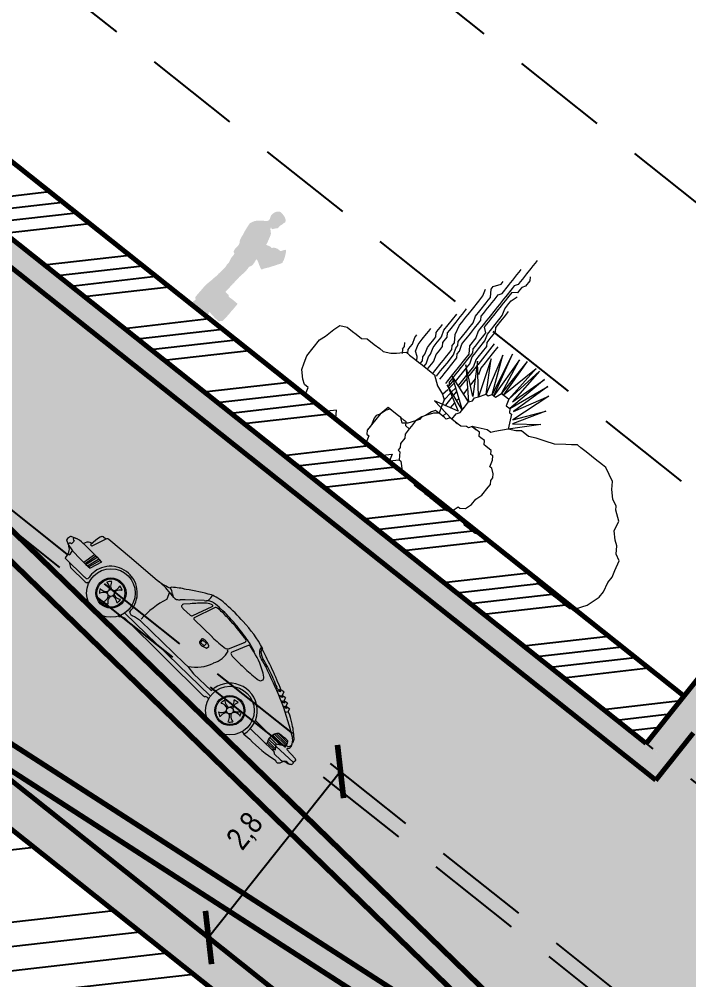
# Model space of a CAD drawing. Header units: metres. Extents: x -664657 to -643449, y -1076720 to -1062383.
# Drawn here: x -657341.33 to -657332.49, y -1068435.32 to -1068422.65 of the extents above; entities that cross this region are included whole.
import ezdxf

# ---------------------------------------------------------------- set-up
doc = ezdxf.new("R2010")
doc.units = ezdxf.units.M
doc.header["$LTSCALE"] = 0.1
doc.header["$PDSIZE"] = -2
doc.linetypes.add('DASHED', pattern=[19.05, 12.7, -6.35])
doc.layers.get('0').update_dxf_attribs({"color": 8, "lineweight": 9})
doc.layers.add('AA_THER_silná', color=1, linetype='Continuous', lineweight=70)
doc.layers.add('AA_THER_STAFAZ', color=252, linetype='Continuous', lineweight=0)
for name, color, linetype in [('AA_THER_slabá', 4, 'Continuous'), ('AA_THER_srafy', 52, 'Continuous'), ('AA_THER_čárkovaná', 5, 'DASHED')]:
    doc.layers.add(name, color=color, linetype=linetype)
doc.styles.get("Standard").update_dxf_attribs({"font": 'arial.ttf', "width": 0.8})
doc.dimstyles.new('ISO-25', dxfattribs={"dimtxt": 0.3, "dimasz": 0.5, "dimexe": 0.1, "dimexo": 0.3, "dimgap": 0.3, "dimtad": 1, "dimtxsty": 'Standard', "dimblk": 'ARCHTICK', "dimcen": 0.5, "dimclrd": 256, "dimclre": 256, "dimclrt": 256, "dimazin": 0, "dimtfac": 1, "dimtmove": 0, "dimatfit": 3, "dimldrblk": 'DOT', "dimfxl": 0, "dimlwd": -1, "dimarcsym": 0})

# ---------------------------------------------------------------- blocks, each defined once
blk = doc.blocks.new('_ArchTick')
at = {"color": 0, "linetype": 'ByBlock', "const_width": 0.15}
blk.add_lwpolyline([(-0.5, -0.5), (0.5, 0.5)], dxfattribs=at)
blk = doc.blocks.new('*D28')
at = {"layer": 'AA_THER_slabá'}
blk.add_line((-657337.087, -1068432.576), (-657338.83, -1068434.767), dxfattribs=at)
at = {"layer": 'AA_THER_slabá', "lineweight": -2}
for p, q in [((-657336.853, -1068432.762), (-657337.009, -1068432.638)), ((-657339.833, -1068433.97), (-657338.752, -1068434.83))]:
    blk.add_line(p, q, dxfattribs=at)
at = {"layer": 'Defpoints', "color": 0, "lineweight": -3}
for p in [(-657337.087, -1068432.576), (-657340.068, -1068433.783), (-657338.83, -1068434.767)]:
    blk.add_point(p, dxfattribs=at)
at = {"layer": 'AA_THER_slabá', "xscale": 0.5, "yscale": 0.5, "zscale": 0.5}
for p, rotation in [((-657337.087, -1068432.576), 51.51267611297726), ((-657338.83, -1068434.767), 231.5126761129773)]:
    blk.add_blockref('_ArchTick', p, dxfattribs=dict(at, rotation=rotation))
at = {"layer": 'AA_THER_slabá', "insert": (-657338.335, -1068433.373), "char_height": 0.3, "attachment_point": 5, "rotation": 51.5127}
blk.add_mtext('2,8', dxfattribs=at)
blk = doc.blocks.new('_Dot')
at = {"color": 0, "linetype": 'ByBlock', "lineweight": -2}
blk.add_line((-0.5, 0), (-1, 0), dxfattribs=at)
at = {"color": 0, "linetype": 'ByBlock', "const_width": 0.5}
blk.add_lwpolyline([(-0.25, 0, 1), (0.25, 0, 1)], format="xyb", close=True, dxfattribs=at)
blk = doc.blocks.new('A$C55D250CA')
for p, q in [((38.21, 131.94), (38.21, 130.14)), ((38.21, 130.14), (38.21, 128.34)), ((38.21, 128.34), (38.21, 126.54)), ((34.59, 121.14), (34.59, 122.94)), ((38.21, 126.54), (38.21, 122.94)), ((38.21, 122.94), (38.21, 119.34)), ((40.62, 122.94), (41.83, 121.14)), ((34.59, 119.34), (34.59, 121.14)), ((34.59, 115.74), (34.59, 119.34)), ((38.21, 119.34), (38.21, 117.54)), ((38.21, 117.54), (38.21, 115.74)), ((41.83, 117.54), (40.62, 115.74)), ((41.83, 121.14), (41.83, 117.54)), ((30.97, 110.34), (30.97, 112.14)), ((34.59, 113.94), (34.59, 115.74)), ((34.59, 112.14), (34.59, 113.94)), ((34.59, 106.75), (34.59, 112.14)), ((38.21, 115.74), (37, 113.94)), ((37, 113.94), (37, 112.14)), ((37, 112.14), (37, 106.75)), ((40.62, 112.14), (38.21, 110.34)), ((40.62, 115.74), (40.62, 113.94)), ((40.62, 113.94), (40.62, 112.14)), ((28.56, 106.75), (30.97, 110.34)), ((28.56, 104.95), (28.56, 106.75)), ((33.39, 104.95), (34.59, 106.75)), ((37, 106.75), (37, 104.95)), ((38.21, 110.34), (38.21, 106.75)), ((38.21, 106.75), (38.21, 104.95)), ((40.62, 106.75), (41.83, 110.34)), ((40.62, 104.95), (40.62, 106.75)), ((27.36, 99.55), (26.15, 103.15)), ((30.97, 101.35), (28.56, 104.95)), ((33.39, 103.15), (33.39, 104.95)), ((33.39, 101.35), (33.39, 103.15)), ((37, 104.95), (37, 101.35)), ((38.21, 104.95), (38.21, 103.15)), ((38.21, 103.15), (38.21, 101.35)), ((40.62, 103.15), (40.62, 104.95)), ((40.62, 101.35), (40.62, 103.15)), ((27.36, 97.75), (27.36, 99.55)), ((27.36, 95.95), (27.36, 97.75)), ((30.97, 99.55), (30.97, 101.35)), ((30.97, 97.75), (30.97, 99.55)), ((30.97, 92.35), (30.97, 97.75)), ((33.39, 99.55), (33.39, 101.35)), ((33.39, 97.75), (33.39, 99.55)), ((33.39, 95.95), (33.39, 97.75)), ((37, 101.35), (37, 99.55)), ((37, 99.55), (37, 97.75)), ((37, 97.75), (37, 92.35)), ((38.21, 101.35), (38.21, 97.75)), ((38.21, 97.75), (38.21, 95.95)), ((41.83, 97.75), (40.62, 101.35)), ((41.83, 95.95), (41.83, 97.75)), ((43.03, 101.35), (43.03, 97.75)), ((43.03, 97.75), (43.03, 95.95)), ((27.36, 90.55), (27.36, 95.95)), ((30.97, 88.75), (30.97, 92.35)), ((33.39, 92.35), (33.39, 95.95)), ((33.39, 90.55), (33.39, 92.35)), ((37, 92.35), (37, 90.55)), ((38.21, 95.95), (38.21, 92.35)), ((38.21, 92.35), (38.21, 90.55)), ((41.83, 90.55), (41.83, 95.95)), ((43.03, 95.95), (43.03, 90.55)), ((24.95, 86.95), (24.95, 88.75)), ((24.95, 85.15), (24.95, 86.95)), ((27.36, 86.95), (27.36, 90.55)), ((27.36, 85.15), (27.36, 86.95)), ((32.18, 85.15), (30.97, 88.75)), ((34.59, 88.75), (33.39, 90.55)), ((34.59, 86.95), (34.59, 88.75)), ((34.59, 83.35), (34.59, 86.95)), ((37, 90.55), (37, 88.75)), ((37, 88.75), (37, 85.15)), ((38.21, 90.55), (38.21, 88.75)), ((38.21, 88.75), (38.21, 86.95)), ((38.21, 86.95), (40.62, 85.15)), ((41.83, 88.75), (41.83, 90.55)), ((41.83, 85.15), (41.83, 88.75)), ((43.03, 90.55), (44.24, 88.75)), ((44.24, 88.75), (44.24, 86.95)), ((44.24, 86.95), (44.24, 85.15)), ((67.14, 86.95), (68.35, 65.36)), ((67.14, 86.95), (67.14, 65.36)), ((68.35, 65.36), (73.17, 86.95)), ((73.17, 86.95), (71.97, 65.36)), ((71.97, 65.36), (75.58, 86.95)), ((75.58, 86.95), (74.38, 65.36)), ((22.53, 79.76), (22.53, 83.35)), ((24.95, 83.35), (24.95, 85.15)), ((24.95, 81.56), (24.95, 83.35)), ((24.95, 79.76), (24.95, 81.56)), ((27.36, 81.56), (27.36, 85.15)), ((27.36, 79.76), (27.36, 81.56)), ((32.18, 81.56), (32.18, 85.15)), ((32.18, 79.76), (32.18, 81.56)), ((34.59, 81.56), (34.59, 83.35)), ((34.59, 79.76), (34.59, 81.56)), ((37, 85.15), (37, 83.35)), ((37, 83.35), (38.21, 79.76)), ((40.62, 85.15), (40.62, 83.35)), ((40.62, 83.35), (40.62, 79.76)), ((43.03, 81.56), (41.83, 85.15)), ((43.03, 76.16), (43.03, 81.56)), ((44.24, 85.15), (44.24, 83.35)), ((44.24, 83.35), (44.24, 81.56)), ((44.24, 81.56), (45.44, 79.76)), ((47.85, 83.35), (47.85, 69.32)), ((50.26, 83.35), (50.26, 79.76)), ((63.53, 61.76), (55.09, 81.56)), ((55.09, 81.56), (61.12, 59.96)), ((64.73, 61.76), (58.7, 85.15)), ((58.7, 85.15), (63.53, 61.76)), ((67.14, 65.36), (63.53, 85.15)), ((63.53, 85.15), (64.73, 61.76)), ((74.38, 65.36), (80.41, 85.15)), ((80.41, 85.15), (75.58, 61.76)), ((75.58, 61.76), (84.02, 83.35)), ((84.02, 83.35), (77.99, 61.76)), ((22.53, 76.16), (22.53, 79.76)), ((22.53, 72.56), (22.53, 76.16)), ((24.95, 74.36), (24.95, 79.76)), ((28.56, 74.36), (27.36, 79.76)), ((32.18, 76.16), (32.18, 79.76)), ((32.18, 72.56), (32.18, 76.16)), ((34.59, 76.16), (34.59, 79.76)), ((34.59, 74.36), (34.59, 76.16)), ((38.21, 79.76), (38.21, 74.36)), ((40.62, 79.76), (40.62, 76.16)), ((40.62, 76.16), (40.62, 74.36)), ((43.03, 74.36), (43.03, 76.16)), ((45.44, 79.76), (45.44, 72.56)), ((50.26, 79.76), (50.26, 74.36)), ((61.12, 59.96), (51.47, 76.16)), ((51.47, 76.16), (58.7, 56.37)), ((77.99, 61.76), (87.64, 79.76)), ((87.64, 79.76), (80.41, 58.16)), ((20.12, 72.56), (20.12, 74.36)), ((20.12, 70.76), (20.12, 72.56)), ((23.74, 68.96), (22.53, 72.56)), ((24.95, 72.56), (24.95, 74.36)), ((26.15, 70.76), (24.95, 72.56)), ((30.97, 70.76), (28.56, 74.36)), ((33.39, 70.76), (32.18, 72.56)), ((34.59, 72.56), (34.59, 74.36)), ((35.8, 68.96), (34.59, 72.56)), ((38.21, 74.36), (40.62, 70.76)), ((40.62, 74.36), (41.83, 72.56)), ((41.83, 72.56), (41.83, 70.76)), ((43.03, 72.56), (43.03, 74.36)), ((43.03, 70.76), (43.03, 72.56)), ((45.44, 72.56), (45.44, 70.76)), ((50.26, 74.36), (50.26, 72.56)), ((50.26, 72.56), (50.26, 68.96)), ((80.41, 58.16), (91.26, 72.56)), ((91.26, 72.56), (81.61, 56.37)), ((16.51, 67.16), (16.51, 68.96)), ((16.51, 65.36), (16.51, 67.16)), ((20.12, 68.96), (20.12, 70.76)), ((21.33, 67.16), (20.12, 68.96)), ((21.33, 65.36), (21.33, 67.16)), ((23.74, 67.16), (23.74, 68.96)), ((23.74, 65.36), (23.74, 67.16)), ((26.15, 67.16), (26.15, 70.76)), ((27.36, 65.36), (26.15, 67.16)), ((30.97, 68.96), (30.97, 70.76)), ((32.18, 67.16), (30.97, 68.96)), ((32.18, 65.36), (32.18, 67.16)), ((33.39, 68.96), (33.39, 70.76)), ((34.59, 65.36), (33.39, 68.96)), ((35.8, 67.16), (35.8, 68.96)), ((37, 65.36), (35.8, 67.16)), ((40.62, 70.76), (40.62, 67.16)), ((40.62, 67.16), (40.62, 61.76)), ((41.83, 70.76), (41.83, 67.16)), ((41.83, 67.16), (41.83, 65.36)), ((44.24, 67.16), (43.03, 70.76)), ((44.24, 64.38), (44.24, 67.16)), ((45.44, 70.76), (46.65, 67.16)), ((58.7, 56.37), (46.65, 70.76)), ((46.65, 70.76), (56.29, 54.57)), ((46.65, 67.16), (46.65, 62.42)), ((47.85, 68.74), (47.85, 61.76)), ((50.26, 68.96), (51.47, 65.36)), ((112.96, 67.16), (110.55, 65.36)), ((115.37, 68.96), (112.96, 67.16)), ((117.78, 68.96), (115.37, 68.96)), ((121.4, 68.96), (117.78, 68.96)), ((125.02, 68.96), (121.4, 68.96)), ((127.43, 68.96), (125.02, 68.96)), ((132.25, 68.96), (127.43, 68.96)), ((134.66, 68.96), (132.25, 68.96)), ((138.28, 67.16), (134.66, 68.96)), ((141.89, 65.36), (138.28, 67.16)), ((12.89, 59.96), (12.89, 61.76)), ((16.51, 61.76), (16.51, 65.36)), ((16.51, 59.96), (16.51, 61.76)), ((21.33, 61.76), (21.33, 65.36)), ((21.33, 59.96), (21.33, 61.76)), ((23.74, 61.76), (23.74, 65.36)), ((24.95, 58.16), (23.74, 61.76)), ((27.36, 61.76), (27.36, 65.36)), ((27.36, 59.96), (27.36, 61.76)), ((32.18, 61.76), (32.18, 65.36)), ((32.18, 59.96), (32.18, 61.76)), ((34.59, 59.96), (34.59, 65.36)), ((37, 59.96), (37, 65.36)), ((40.62, 61.76), (40.62, 58.16)), ((41.83, 65.36), (41.83, 61.76)), ((41.83, 61.76), (41.83, 59.96)), ((56.29, 54.57), (43.03, 65.36)), ((43.03, 65.36), (56.29, 50.97)), ((44.24, 55.12), (44.24, 64.38)), ((46.65, 61.44), (46.65, 54.57)), ((51.47, 62.66), (51.53, 58.44)), ((62.32, 59.96), (63.53, 61.76)), ((63.53, 61.76), (65.94, 61.76)), ((65.94, 61.76), (67.14, 65.36)), ((67.14, 65.36), (70.76, 65.36)), ((70.76, 65.36), (71.97, 65.36)), ((71.97, 65.36), (73.17, 61.76)), ((73.17, 61.76), (75.58, 61.76)), ((75.58, 61.76), (76.79, 59.96)), ((81.61, 56.37), (93.67, 65.36)), ((93.67, 65.36), (81.61, 52.77)), ((105.72, 61.76), (100.9, 59.96)), ((110.55, 65.36), (105.72, 61.76)), ((144.31, 61.76), (141.89, 65.36)), ((147.92, 58.16), (144.31, 61.76)), ((14.1, 56.37), (12.89, 59.96)), ((14.1, 54.57), (14.1, 56.37)), ((16.51, 58.16), (16.51, 59.96)), ((17.71, 54.57), (16.51, 58.16)), ((22.53, 56.37), (21.33, 59.96)), ((22.53, 54.57), (22.53, 56.37)), ((24.95, 56.37), (24.95, 58.16)), ((26.15, 52.77), (24.95, 56.37)), ((28.56, 56.37), (27.36, 59.96)), ((28.56, 54.57), (28.56, 56.37)), ((32.18, 58.16), (32.18, 59.96)), ((32.18, 52.77), (32.18, 58.16)), ((34.59, 58.16), (34.59, 59.96)), ((34.59, 56.37), (34.59, 58.16)), ((34.59, 54.57), (34.59, 56.37)), ((37, 58.16), (37, 59.96)), ((37, 54.57), (37, 58.16)), ((40.62, 58.16), (40.62, 52.77)), ((56.29, 50.97), (40.62, 56.37)), ((40.62, 56.37), (56.29, 45.57)), ((41.83, 59.96), (41.83, 58.16)), ((41.83, 58.16), (41.83, 56.37)), ((41.83, 56.37), (41.83, 54.57)), ((47.85, 60.13), (47.85, 53.67)), ((51.47, 56.37), (51.47, 52.63)), ((57.5, 54.57), (58.7, 56.37)), ((58.7, 56.37), (61.12, 59.96)), ((61.12, 59.96), (62.32, 59.96)), ((76.79, 59.96), (77.99, 59.96)), ((77.99, 59.96), (81.61, 52.77)), ((87.64, 56.37), (85.23, 54.57)), ((92.46, 56.37), (87.64, 56.37)), ((96.08, 58.16), (92.46, 56.37)), ((100.9, 59.96), (96.08, 58.16)), ((151.54, 56.37), (147.92, 58.16)), ((152.75, 54.57), (151.54, 56.37)), ((11.68, 52.77), (10.48, 54.57)), ((10.48, 47.37), (14.1, 50.97)), ((11.68, 50.97), (11.68, 52.77)), ((11.68, 50.97), (12.89, 49.17)), ((14.1, 52.77), (14.1, 54.57)), ((15.3, 50.97), (14.1, 52.77)), ((14.1, 50.97), (16.51, 50.97)), ((16.51, 50.97), (20.12, 50.97)), ((20.12, 52.77), (17.71, 54.57)), ((21.33, 50.97), (20.12, 52.77)), ((20.12, 50.97), (22.53, 50.97)), ((23.74, 52.77), (22.53, 54.57)), ((22.53, 50.97), (24.95, 50.97)), ((23.74, 50.97), (23.74, 52.77)), ((24.95, 50.97), (30.97, 50.97)), ((26.15, 50.97), (26.15, 52.77)), ((28.56, 52.77), (28.56, 54.57)), ((28.56, 50.97), (28.56, 52.77)), ((30.97, 50.97), (33.39, 50.97)), ((32.18, 50.97), (32.18, 52.77)), ((33.39, 50.97), (38.21, 47.37)), ((34.59, 50.97), (34.59, 54.57)), ((37, 52.77), (37, 54.57)), ((37, 50.97), (37, 52.77)), ((40.62, 52.77), (40.62, 50.97)), ((41.83, 54.57), (41.83, 52.77)), ((41.83, 52.77), (43.03, 50.97)), ((56.29, 45.57), (41.83, 50.97)), ((41.83, 50.97), (55.09, 43.77)), ((43.03, 52.77), (43.03, 54.57)), ((43.03, 50.97), (43.03, 52.77)), ((43.8, 50.23), (44.14, 53.94)), ((46.4, 52.38), (45.93, 49.43)), ((47.85, 50.97), (47.85, 48.72)), ((56.29, 50.97), (57.5, 52.77)), ((56.29, 47.37), (56.29, 50.97)), ((57.5, 52.77), (57.5, 54.57)), ((81.61, 52.77), (76.79, 47.37)), ((85.23, 54.57), (81.61, 52.77)), ((157.57, 50.97), (152.75, 54.57)), ((158.77, 45.57), (157.57, 50.97)), ((8.07, 45.57), (10.48, 47.37)), ((38.21, 47.37), (43.03, 45.57)), ((43.03, 45.57), (43.63, 49.17)), ((46.05, 49.17), (45.44, 43.77)), ((47.85, 47.7), (47.85, 41.97)), ((50.68, 42.57), (50.87, 46.06)), ((50.83, 47.61), (51.05, 49.18)), ((56.29, 43.77), (56.29, 47.37)), ((76.79, 47.37), (75.58, 45.57)), ((-22.07, 40.17), (-18.46, 41.97)), ((-18.46, 41.97), (-14.84, 41.97)), ((-14.84, 41.97), (-12.43, 41.97)), ((-12.43, 41.97), (-8.81, 41.97)), ((-8.81, 41.97), (-6.4, 43.77)), ((-6.4, 43.77), (-1.58, 43.77)), ((-1.58, 43.77), (2.04, 43.77)), ((2.04, 43.77), (4.45, 43.77)), ((4.45, 43.77), (8.07, 45.57)), ((55.09, 43.77), (41.83, 40.17)), ((43.03, 45.57), (45.44, 43.77)), ((45.44, 43.77), (46.65, 40.17)), ((55.09, 41.97), (56.29, 43.77)), ((55.09, 38.37), (55.09, 41.97)), ((65.94, 41.97), (64.73, 40.17)), ((73.17, 45.57), (65.94, 41.97)), ((67.14, 41.97), (65.94, 41.97)), ((65.94, 41.97), (68.35, 41.97)), ((68.35, 41.97), (67.14, 41.97)), ((70.76, 41.97), (68.35, 41.97)), ((71.97, 40.17), (70.76, 41.97)), ((75.58, 45.57), (73.17, 45.57)), ((162.39, 41.97), (158.77, 45.57)), ((164.8, 40.17), (162.39, 41.97)), ((-24.49, 31.18), (-23.28, 36.57)), ((-23.28, 36.57), (-22.07, 40.17)), ((41.83, 40.17), (55.09, 38.37)), ((45.44, 36.57), (44.24, 34.77)), ((46.65, 36.57), (45.44, 36.57)), ((47.85, 36.57), (45.44, 34.77)), ((46.65, 40.17), (47.85, 36.57)), ((47.85, 36.57), (46.65, 36.57)), ((51.47, 36.57), (47.85, 36.57)), ((50.65, 38.98), (50.26, 36.57)), ((52.68, 36.57), (51.47, 36.57)), ((53.88, 38.37), (52.68, 36.57)), ((55.09, 38.37), (53.88, 38.37)), ((58.7, 38.37), (55.09, 38.37)), ((57.5, 38.37), (58.7, 38.37)), ((58.7, 38.37), (57.5, 38.37)), ((61.12, 38.37), (58.7, 38.37)), ((63.53, 40.17), (61.12, 38.37)), ((64.73, 40.17), (63.53, 40.17)), ((73.17, 40.17), (71.97, 40.17)), ((75.58, 40.17), (73.17, 40.17)), ((76.79, 38.37), (75.58, 40.17)), ((77.99, 38.37), (76.79, 38.37)), ((81.61, 38.37), (77.99, 38.37)), ((82.82, 36.57), (81.61, 38.37)), ((84.02, 36.57), (82.82, 36.57)), ((85.23, 34.77), (84.02, 36.57)), ((167.21, 36.57), (164.8, 40.17)), ((170.83, 34.77), (167.21, 36.57)), ((-25.69, 27.58), (-24.49, 31.18)), ((43.03, 31.18), (41.83, 29.38)), ((43.03, 31.18), (41.83, 29.38)), ((44.24, 34.77), (43.03, 31.18)), ((45.44, 34.77), (43.03, 31.18)), ((86.43, 31.18), (85.23, 34.77)), ((87.64, 31.18), (86.43, 31.18)), ((90.05, 29.38), (87.64, 31.18)), ((172.04, 29.38), (170.83, 34.77)), ((-25.69, 22.18), (-25.69, 27.58)), ((40.62, 25.78), (38.21, 22.18)), ((41.83, 29.38), (40.62, 25.78)), ((41.83, 27.58), (40.62, 25.78)), ((40.62, 25.78), (40.62, 22.18)), ((41.83, 29.38), (41.83, 27.58)), ((91.26, 27.58), (90.05, 29.38)), ((91.26, 25.78), (91.26, 27.58)), ((92.46, 23.98), (91.26, 25.78)), ((173.24, 25.78), (172.04, 29.38)), ((173.24, 22.18), (173.24, 25.78)), ((-25.69, 16.78), (-25.69, 22.18)), ((24.95, 22.18), (23.74, 16.78)), ((24.95, 20.38), (23.74, 16.78)), ((26.15, 22.18), (24.95, 20.38)), ((27.36, 22.18), (24.95, 22.18)), ((27.36, 22.18), (26.15, 22.18)), ((28.56, 22.18), (27.36, 22.18)), ((30.97, 22.18), (27.36, 22.18)), ((30.97, 22.18), (28.56, 22.18)), ((32.18, 22.18), (30.97, 22.18)), ((33.39, 22.18), (30.97, 22.18)), ((33.39, 22.18), (32.18, 22.18)), ((35.8, 22.18), (33.39, 22.18)), ((35.8, 20.38), (33.39, 22.18)), ((37, 22.18), (35.8, 22.18)), ((38.21, 22.18), (35.8, 20.38)), ((38.21, 20.38), (37, 22.18)), ((40.62, 20.38), (38.21, 20.38)), ((40.62, 22.18), (40.62, 20.38)), ((40.62, 20.38), (40.62, 16.78)), ((92.46, 22.18), (92.46, 23.98)), ((92.46, 16.78), (92.46, 22.18)), ((174.45, 16.78), (173.24, 22.18)), ((-24.49, 13.18), (-25.69, 16.78)), ((23.74, 16.78), (22.53, 14.98)), ((23.74, 16.78), (23.74, 13.18)), ((40.62, 16.78), (41.83, 14.98)), ((91.26, 13.18), (92.46, 16.78)), ((174.45, 13.18), (174.45, 16.78)), ((-23.28, 9.58), (-24.49, 13.18)), ((22.53, 14.98), (22.53, 13.18)), ((22.53, 13.18), (23.74, 9.58)), ((23.74, 13.18), (23.74, 9.58)), ((41.83, 14.98), (41.83, 11.38)), ((41.83, 11.38), (43.03, 9.58)), ((91.26, 9.58), (91.26, 13.18)), ((173.24, 9.58), (174.45, 13.18)), ((-19.66, 5.99), (-23.28, 9.58)), ((-17.25, 4.19), (-19.66, 5.99)), ((23.74, 9.58), (23.74, 7.78)), ((23.74, 9.58), (23.74, 5.99)), ((23.74, 7.78), (23.74, 5.99)), ((23.74, 5.99), (24.95, 4.19)), ((43.03, 9.58), (43.03, 7.78)), ((43.03, 7.78), (44.24, 7.78)), ((44.24, 7.78), (45.44, 5.99)), ((45.44, 5.99), (46.65, 4.19)), ((87.64, 4.19), (90.05, 5.99)), ((90.05, 5.99), (91.26, 9.58)), ((168.42, 0.59), (172.04, 5.99)), ((172.04, 5.99), (173.24, 9.58)), ((-14.84, 4.19), (-17.25, 4.19)), ((-13.63, 0.59), (-14.84, 4.19)), ((-8.81, 0.59), (-13.63, 0.59)), ((-5.2, 0.59), (-8.81, 0.59)), ((0.83, 0.59), (-5.2, 0.59)), ((4.45, 4.19), (0.83, 0.59)), ((6.86, 0.59), (4.45, 4.19)), ((12.89, 0.59), (6.86, 0.59)), ((15.3, 0.59), (12.89, 0.59)), ((21.33, 0.59), (15.3, 0.59)), ((26.15, 0.59), (21.33, 0.59)), ((24.95, 4.19), (26.15, 4.19)), ((26.15, 4.19), (27.36, 0.59)), ((27.36, 0.59), (30.97, 0.59)), ((30.97, 0.59), (32.18, 0.59)), ((32.18, 0.59), (33.39, 0.59)), ((33.39, 0.59), (34.59, 0.59)), ((34.59, 0.59), (35.8, 0.59)), ((35.8, 0.59), (37, 0.59)), ((37, 0.59), (38.21, 0.59)), ((38.21, 0.59), (41.83, 4.19)), ((41.83, 4.19), (43.03, 0.59)), ((43.03, 0.59), (46.65, 4.19)), ((46.65, 4.19), (47.85, 4.19)), ((47.85, 4.19), (51.47, 0.59)), ((51.47, 0.59), (52.68, 0.59)), ((52.68, 0.59), (55.09, 0.59)), ((55.09, 0.59), (56.29, 0.59)), ((56.29, 0.59), (58.7, 0.59)), ((58.7, 0.59), (61.12, -1.21)), ((81.61, -1.21), (91.26, 0.59)), ((82.82, -1.21), (84.02, 0.59)), ((84.02, 0.59), (85.23, 0.59)), ((85.23, 0.59), (86.43, 4.19)), ((86.43, 4.19), (87.64, 4.19)), ((91.26, 0.59), (94.87, -1.21)), ((102.11, -1.21), (104.52, 0.59)), ((104.52, 0.59), (108.14, 0.59)), ((108.14, 0.59), (111.75, 0.59)), ((111.75, 0.59), (115.37, 0.59)), ((115.37, 0.59), (117.78, 0.59)), ((117.78, 0.59), (121.4, 0.59)), ((121.4, 0.59), (125.02, 0.59)), ((125.02, 0.59), (126.22, 0.59)), ((126.22, 0.59), (131.04, 0.59)), ((131.04, 0.59), (133.45, 0.59)), ((133.45, 0.59), (137.07, 0.59)), ((137.07, 0.59), (140.69, 0.59)), ((140.69, 0.59), (144.31, -1.21)), ((166.01, -1.21), (168.42, 0.59)), ((61.12, -1.21), (62.32, -1.21)), ((62.32, -1.21), (64.73, -1.21)), ((64.73, -1.21), (65.94, -1.21)), ((65.94, -1.21), (68.35, -1.21)), ((68.35, -1.21), (70.76, -1.21)), ((70.76, -1.21), (71.97, -1.21)), ((71.97, -1.21), (73.17, -1.21)), ((73.17, -1.21), (74.38, -1.21)), ((74.38, -1.21), (76.79, -1.21)), ((76.79, -1.21), (77.99, -1.21)), ((77.99, -1.21), (80.41, -1.21)), ((80.41, -1.21), (81.61, -1.21)), ((81.61, -1.21), (82.82, -1.21)), ((94.87, -1.21), (97.29, -1.21)), ((97.29, -1.21), (102.11, -1.21)), ((144.31, -1.21), (147.92, -1.21)), ((147.92, -1.21), (151.54, -1.21)), ((151.54, -1.21), (155.16, -1.21)), ((155.16, -1.21), (157.57, -1.21)), ((157.57, -1.21), (161.19, -1.21)), ((161.19, -1.21), (163.6, -1.21)), ((163.6, -1.21), (166.01, -1.21))]:
    blk.add_line(p, q)
blk = doc.blocks.new('A$C7C58192B')
at = {"linetype": 'Continuous'}
for p, q in [((1.032, 0.76), (1.157, 1.016)), ((1.065, 1.037), (1.052, 1.027)), ((1.054, 1.127), (1.066, 1.132)), ((1.193, 1.019), (1.064, 0.75)), ((1.545, 1.021), (1.533, 1.024)), ((0.92, 0.934), (0.824, 0.86)), ((1.026, 1.009), (0.92, 0.934)), ((1.671, 0.71), (1.786, 0.905)), ((1.852, 0.906), (1.744, 0.713)), ((2.003, 0.993), (2.004, 1.004)), ((-0.491, 0.846), (-0.582, 0.65)), ((-0.495, 0.837), (-0.54, 0.838)), ((-0.071, 0.847), (-0.461, 0.857)), ((0.382, 0.83), (-0.071, 0.847)), ((0.411, 0.833), (0.373, 0.831)), ((0.6, 0.81), (0.63, 0.718)), ((0.685, 0.791), (0.6, 0.81)), ((0.824, 0.86), (0.772, 0.819)), ((0.909, 0.861), (0.842, 0.8)), ((-0.589, 0.743), (-0.606, 0.653)), ((-0.606, 0.653), (-0.582, 0.65)), ((-0.605, 0.676), (-0.602, 0.676)), ((0.88, 0.751), (1.002, 0.743)), ((1.076, 0.732), (1.411, 0.698)), ((1.67, 0.684), (1.689, 0.684)), ((2.562, 0.693), (2.512, 0.677)), ((2.599, 0.719), (2.535, 0.713)), ((2.535, 0.713), (2.562, 0.693)), ((2.613, 0.657), (2.577, 0.643)), ((2.633, 0.65), (2.589, 0.636)), ((2.599, 0.719), (2.613, 0.657)), ((2.664, 0.672), (2.611, 0.667)), ((2.611, 0.667), (2.633, 0.65)), ((2.664, 0.672), (2.676, 0.619)), ((-0.896, 0.509), (-0.894, 0.506)), ((-0.877, 0.579), (-0.874, 0.58)), ((-0.789, 0.603), (-0.874, 0.58)), ((-0.813, 0.506), (-0.806, 0.553)), ((-0.486, 0.585), (-0.688, 0.607)), ((-0.532, 0.416), (-0.486, 0.585)), ((-0.51, 0.413), (-0.46, 0.581)), ((-0.433, 0.576), (-0.488, 0.411)), ((-0.486, 0.585), (-0.46, 0.581)), ((-0.465, 0.41), (-0.406, 0.571)), ((-0.46, 0.581), (-0.443, 0.578)), ((-0.443, 0.578), (-0.353, 0.562)), ((-0.379, 0.567), (-0.442, 0.409)), ((-0.353, 0.562), (-0.419, 0.408)), ((1.322, 0.598), (1.316, 0.592)), ((1.316, 0.592), (1.316, 0.544)), ((1.336, 0.59), (1.332, 0.547)), ((1.332, 0.547), (1.397, 0.54)), ((1.401, 0.583), (1.336, 0.59)), ((1.354, 0.526), (1.361, 0.526)), ((1.369, 0.607), (1.363, 0.608)), ((1.397, 0.54), (1.401, 0.583)), ((1.44, 0.537), (1.453, 0.573)), ((1.453, 0.573), (1.444, 0.58)), ((2.676, 0.619), (2.643, 0.606)), ((2.698, 0.611), (2.657, 0.598)), ((2.729, 0.633), (2.674, 0.628)), ((2.674, 0.628), (2.698, 0.611)), ((2.741, 0.58), (2.708, 0.568)), ((2.764, 0.57), (2.725, 0.557)), ((2.729, 0.633), (2.741, 0.58)), ((2.795, 0.592), (2.741, 0.587)), ((2.741, 0.587), (2.764, 0.57)), ((2.807, 0.539), (2.775, 0.526)), ((2.795, 0.592), (2.807, 0.539)), ((2.808, 0.548), (2.805, 0.547)), ((-0.894, 0.506), (-0.842, 0.471)), ((-0.842, 0.471), (-0.745, 0.441)), ((-0.836, 0.462), (-0.836, 0.462)), ((-0.806, 0.449), (-0.815, 0.455)), ((-0.745, 0.441), (-0.593, 0.422)), ((-0.744, 0.435), (-0.745, 0.441)), ((-0.593, 0.422), (-0.493, 0.411)), ((-0.493, 0.411), (-0.419, 0.408)), ((-0.123, 0.399), (-0.131, 0.399)), ((-0.084, 0.44), (-0.085, 0.448)), ((0.036, 0.463), (0.034, 0.47)), ((0.087, 0.438), (0.094, 0.441)), ((-0.765, 0.376), (-0.762, 0.324)), ((-0.764, 0.373), (-0.744, 0.371)), ((-0.752, 0.305), (-0.762, 0.324)), ((-0.752, 0.305), (-0.409, 0.271)), ((-0.751, 0.316), (-0.751, 0.316)), ((-0.685, 0.294), (-0.628, 0.253)), ((-0.409, 0.271), (-0.405, 0.27)), ((-0.355, 0.302), (-0.356, 0.291)), ((-0.329, 0.234), (-0.315, 0.257)), ((-0.139, 0.278), (-0.146, 0.28)), ((-0.048, 0.313), (-0.045, 0.322)), ((-0.044, 0.342), (-0.043, 0.332)), ((-0.033, 0.286), (-0.024, 0.284)), ((-0.023, 0.365), (-0.013, 0.364)), ((-0.007, 0.273), (-0.015, 0.279)), ((0.006, 0.37), (-0.003, 0.366)), ((0.024, 0.278), (0.029, 0.287)), ((0.034, 0.357), (0.037, 0.347)), ((0.044, 0.3), (0.036, 0.295)), ((0.048, 0.331), (0.041, 0.338)), ((0.138, 0.275), (0.143, 0.269)), ((0.146, 0.331), (0.151, 0.335)), ((0.534, 0.277), (1.339, 0.198)), ((3.107, 0.279), (3.11, 0.26)), ((-0.628, 0.253), (-0.358, 0.223)), ((-0.112, 0.228), (-0.115, 0.221)), ((-0.002, 0.176), (-0.005, 0.169)), ((0.054, 0.186), (0.06, 0.182)), ((0.28, 0.141), (0.268, 0.141)), ((0.305, 0.157), (0.28, 0.141)), ((0.307, 0.227), (1.873, 0.074)), ((0.349, 0.174), (1.802, 0.017)), ((1.339, 0.198), (1.398, 0.195)), ((1.398, 0.195), (1.52, 0.164)), ((1.52, 0.164), (1.835, 0.136)), ((2.063, 0.145), (2.059, 0.151)), ((2.156, 0.225), (2.151, 0.23)), ((2.176, 0.129), (2.17, 0.121)), ((2.207, 0.132), (2.214, 0.125)), ((2.212, 0.229), (2.217, 0.235)), ((2.317, 0.165), (2.32, 0.172)), ((2.54, 0.192), (2.831, 0.157)), ((2.947, 0.122), (2.83, 0.134)), ((2.831, 0.157), (2.989, 0.142)), ((2.839, 0.183), (3.037, 0.163)), ((3.064, 0.184), (2.849, 0.205)), ((2.862, 0.225), (3.061, 0.205)), ((3.054, 0.229), (2.887, 0.245)), ((2.947, 0.122), (3.037, 0.163)), ((3.037, 0.163), (3.064, 0.184)), ((3.106, 0.149), (3.262, 0.126)), ((1.866, 0.032), (1.879, 0.029)), ((2.05, 0.09), (2.043, 0.087)), ((2.146, 0.08), (2.153, 0.072)), ((2.154, 0.11), (2.163, 0.115)), ((2.158, 0.053), (2.156, 0.063)), ((2.184, 0.036), (2.194, 0.04)), ((2.214, 0.039), (2.204, 0.041)), ((2.232, 0.116), (2.223, 0.119)), ((2.237, 0.059), (2.237, 0.069)), ((2.244, 0.088), (2.24, 0.079)), ((2.338, 0.113), (2.345, 0.111)), ((2.564, 0.062), (2.972, 0.025)), ((2.83, 0.107), (2.963, 0.093)), ((2.849, 0.056), (2.833, 0.038)), ((2.837, 0.078), (2.982, 0.064)), ((2.849, 0.056), (2.973, 0.044)), ((2.943, 0.029), (2.988, 0.052)), ((2.988, 0.052), (2.947, 0.122)), ((2.963, 0.093), (3.277, 0.07)), ((3.253, 0.02), (3.27, 0.032)), ((2.097, -0.023), (2.09, -0.025)), ((2.145, -0.052), (2.146, -0.06)), ((2.267, -0.043), (2.267, -0.05)), ((2.31, -0.006), (2.317, -0.007)), ((2.496, -0.031), (2.533, -0.045)), ((2.533, -0.045), (2.634, -0.047)), ((3.014, 0), (3.124, -0.009))]:
    blk.add_line(p, q, dxfattribs=at)
for centre, radius in [((0, 0.321), 0.321), ((0, 0.321), 0.199), ((0, 0.321), 0.185), ((2.195, 0.084), 0.321), ((0, 0.321), 0.0446), ((0, 0.321), 0.0446), ((0, 0.321), 0.0446), ((2.195, 0.084), 0.199), ((2.195, 0.084), 0.185), ((2.195, 0.084), 0.0446), ((2.195, 0.084), 0.0446), ((2.195, 0.084), 0.0446)]:
    blk.add_circle(centre, radius, dxfattribs=at)
for centre, radius, start, end in [((1.232, 0.341), 0.81, 85.8527, 101.8856), ((1.088, -1.847), 3.003, 80.1537, 86.1323), ((1.971, -1.12), 2.427, 112.1945, 120.2774), ((0.99, 1.084), 0.0839, 295.7821, 338.4827), ((1.169, 0.859), 0.172, 101.8921, 132.2508), ((0.935, 1.089), 0.138, 344.8841, 18.7992), ((1.139, 0.925), 0.134, 111.1758, 123.4315), ((1.17, 0.86), 0.207, 98.0511, 112.6503), ((1.146, 1.004), 0.0274, 68.8862, 117.0597), ((1.177, 0.387), 0.679, 82.2357, 93.0511), ((1.153, 1.022), 0.00765, 304.7226, 65.3541), ((1.223, 1.007), 0.032, 84.1021, 157.9252), ((1.259, 0.362), 0.677, 77.988, 92.7808), ((1.117, -1.065), 2.13, 78.7249, 85.8919), ((1.005, -1.893), 2.946, 75.9321, 82.6216), ((0.883, -2.194), 3.282, 73.7987, 78.3545), ((1.394, -0.472), 1.597, 66.8266, 82.5446), ((1.162, 0.068), 0.998, 114.5261, 125.5511), ((1.914, -0.15), 1.426, 127.1329, 134.8193), ((1.528, 0.184), 0.804, 71.9844, 76.1163), ((1.767, 0.924), 0.0265, 314.1601, 69.3741), ((0.962, -1.385), 2.489, 66.1507, 70.3547), ((1.87, 0.897), 0.0199, 52.4984, 154.1395), ((1.608, -0.094), 1.043, 56.3487, 74.7809), ((2.082, 0.981), 0.0804, 171.5924, 216.8523), ((2.154, 1.032), 0.169, 216.1255, 251.3004), ((2.095, 0.984), 0.0737, 170.1866, 211.0654), ((-0.049, -3.82), 5.231, 60.1146, 66.6633), ((2.218, 1.134), 0.265, 225.3899, 245.985), ((1.412, -1.025), 2.04, 61.0128, 69.997), ((-0.372, 0.712), 0.22, 148.6594, 171.8805), ((-0.534, 0.805), 0.033, 101.5459, 140.531), ((-0.468, 0.83), 0.028, 75.1762, 145.3171), ((0.413, -0.004), 0.835, 76.0698, 92.7273), ((0.337, 1.734), 0.905, 274.7314, 284.9612), ((0.609, 0.851), 0.0401, 134.247, 166.7962), ((0.55, 0.747), 0.115, 36.9846, 79.8595), ((0.703, 0.869), 0.0807, 220.939, 289.7409), ((0.675, 0.933), 0.15, 291.7731, 310.5956), ((0.864, 0.779), 0.0303, 137.0128, 214.8724), ((0.893, 0.873), 0.123, 244.4333, 264.093), ((1.809, -0.041), 0.959, 61.7302, 72.3198), ((1.994, 0.437), 0.388, 44.3803, 60.4131), ((-0.924, -5.783), 7.317, 60.5232, 64.1821), ((-0.599, 0.586), 0.0912, 110.2336, 166.9509), ((-0.607, 0.602), 0.0737, 88.6482, 108.6803), ((-0.004, 0.317), 0.354, 97.5992, 119.9543), ((-0.004, 0.315), 0.356, 75.3311, 97.6104), ((-0.004, 0.316), 0.355, 53.0117, 75.343), ((1.749, 0.221), 1.224, 156.042, 176.3805), ((1.003, 0.776), 0.0331, 268.2234, 331.9839), ((1.075, 0.744), 0.012, 150.2459, 276.0072), ((1.588, 2.616), 1.927, 264.731, 271.57), ((1.353, 0.63), 0.34, 326.4203, 9.1788), ((1.634, 0.735), 0.0451, 279.5921, 325.5938), ((1.768, 0.691), 0.0326, 137.987, 181.6102), ((1.749, 0.689), 0.0135, 174.9382, 250.3883), ((1.788, 0.751), 0.0867, 240.1338, 264.4429), ((2.369, 5.124), 4.498, 262.4653, 265.4647), ((2.174, 2.705), 2.071, 265.5373, 271.8713), ((2.241, 0.679), 0.0435, 271.7032, 43.8203), ((2.666, 1.119), 0.446, 233.5553, 246.0844), ((2.52, 0.752), 0.0537, 229.85, 284.843), ((2.534, 0.724), 0.0239, 268.9538, 304.048), ((-0.759, 0.517), 0.137, 155.7192, 183.3838), ((-0.875, 0.569), 0.01, 105.3277, 155.7192), ((-0.825, 0.58), 0.0119, 105.96, 226.0359), ((-0.761, 0.646), 0.104, 226.5741, 244.4888), ((-0.725, 0.313), 0.296, 82.6793, 110.2684), ((-0.009, 0.322), 0.347, 142.4717, 165.1408), ((-0.006, 0.32), 0.35, 119.9502, 142.4661), ((-0.002, 0.319), 0.351, 30.5356, 53.0175), ((1.358, 0.582), 0.0567, 222.3332, 266.0018), ((1.355, 0.552), 0.0567, 82.5905, 126.2591), ((1.375, 0.715), 0.19, 266.0133, 290.184), ((1.345, 0.419), 0.19, 58.4083, 82.579), ((0.685, -2.72), 3.86, 51.7957, 58.9326), ((2.814, 0.53), 0.019, 62.0584, 108.4069), ((2.538, 0.03), 0.59, 47.7994, 61.1711), ((-0.819, 0.481), 0.0249, 146.7989, 203.3755), ((-0.795, 0.519), 0.0665, 226.0059, 256.8527), ((-0.801, 0.442), 0.0653, 100.7717, 126.5814), ((-0.876, 0.361), 0.112, 7.8596, 51.7393), ((-0.873, 0.403), 0.133, 346.2164, 14.0989), ((-0.01, 0.322), 0.345, 165.1524, 183.3119), ((0, 0.321), 0.152, 123.9478, 149.1126), ((-0.139, 0.289), 0.111, 42.0971, 81.9395), ((0.025, 0.462), 0.111, 191.1209, 230.9633), ((-0.008, 0.4), 0.0334, 295.0385, 338.2375), ((-0.074, 0.444), 0.111, 330.0971, 9.9395), ((0.066, 0.365), 0.0334, 150.8229, 194.0218), ((0, 0.321), 0.152, 51.9482, 77.113), ((0.141, 0.341), 0.111, 119.1209, 158.9633), ((0.002, 0.321), 0.347, 7.8873, 30.5319), ((1.165, 0.658), 0.519, 296.6094, 335.3208), ((2.195, 0.084), 0.361, 339.0983, 171.8798), ((2.311, -0.346), 1.025, 41.0745, 52.5479), ((-0.391, 0.346), 0.0775, 259.6197, 289.0863), ((-0.367, 0.286), 0.0125, 277.481, 23.567), ((0, 0.321), 0.152, 195.948, 221.1124), ((-0.126, 0.388), 0.111, 263.1208, 302.9632), ((-0.012, 0.179), 0.111, 114.097, 153.9394), ((-0.079, 0.325), 0.0334, 294.8228, 338.0218), ((-0.04, 0.253), 0.0334, 79.0384, 122.2374), ((-0.078, 0.338), 0.0334, 7.0386, 50.2375), ((-0.021, 0.398), 0.0334, 222.8229, 266.0219), ((-0.028, 0.247), 0.0334, 6.8229, 50.0218), ((0.053, 0.262), 0.0334, 151.0385, 194.2374), ((0.131, 0.266), 0.111, 186.097, 225.9394), ((0.062, 0.272), 0.0334, 78.8229, 122.0218), ((0.073, 0.354), 0.0334, 223.0385, 266.2374), ((0.062, 0.193), 0.111, 47.1209, 86.9633), ((0.093, 0.429), 0.111, 258.0971, 297.9394), ((0, 0.321), 0.152, 339.9483, 5.1132), ((0.003, 0.321), 0.346, 352.0786, 7.8759), ((0.379, 0.294), 0.0315, 168.5854, 246.3441), ((0.389, 0.307), 0.0476, 241.1665, 291.5472), ((0.561, -0.535), 0.812, 91.9331, 100.9373), ((2.929, 0.174), 0.199, 16.5348, 44.2953), ((3.028, 0.271), 0.0791, 6.1139, 45.5498), ((-0.351, 0.25), 0.0275, 255.5952, 324.4829), ((0, 0.321), 0.152, 267.9481, 293.1129), ((-0.103, 0.222), 0.111, 335.1209, 14.9632), ((0.383, 0.021), 0.157, 102.6279, 119.8559), ((2.195, 0.084), 0.152, 153.9478, 179.1126), ((2.147, 0.218), 0.111, 221.121, 260.9633), ((2.195, 0.084), 0.152, 81.9482, 107.1131), ((2.071, 0.153), 0.111, 0.0971, 39.9395), ((2.149, 0.149), 0.0334, 325.0385, 8.2375), ((2.308, 0.172), 0.111, 149.1209, 188.9633), ((2.231, 0.155), 0.0334, 180.8229, 224.0218), ((2.222, 0.224), 0.111, 288.097, 327.9394), ((2.195, 0.084), 0.152, 9.9483, 35.1133), ((3.011, 0.121), 0.182, 152.7608, 179.4841), ((2.928, 0.171), 0.0866, 112.5541, 156.6882), ((2.952, -0.696), 0.948, 84.6804, 93.4759), ((2.979, 0.189), 0.085, 356.7404, 44.2974), ((3.067, 0.231), 0.0469, 267.0373, 354.1959), ((3.11, 0.16), 0.011, 98.2032, 249.3978), ((3.057, 0.212), 0.0668, 321.3805, 16.288), ((1.806, 0.044), 0.027, 260.8228, 318.4524), ((1.853, -0.013), 0.0472, 74.1191, 124.4432), ((2.091, -0.013), 0.111, 72.0971, 111.9395), ((2.053, 0.079), 0.111, 293.1209, 332.9632), ((2.12, 0.06), 0.0334, 37.0386, 80.2375), ((2.139, 0.14), 0.0334, 252.823, 296.0219), ((2.256, -0.045), 0.111, 144.097, 183.9394), ((2.125, 0.048), 0.0334, 324.8229, 8.0218), ((2.195, 0.005), 0.0334, 109.0385, 152.2374), ((2.208, 0.006), 0.0334, 36.8229, 80.0218), ((2.242, 0.148), 0.0334, 253.0385, 296.2374), ((2.156, -0.053), 0.111, 5.1209, 44.9633), ((2.271, 0.06), 0.0334, 181.0385, 224.2374), ((2.274, 0.072), 0.0334, 108.8229, 152.0218), ((2.337, 0.102), 0.111, 216.097, 255.9394), ((2.313, 0.005), 0.111, 77.1209, 116.9633), ((2.967, 0.129), 0.139, 182.3624, 211.7236), ((2.982, 0.071), 0.0465, 258.6446, 275.1721), ((2.986, 0.013), 0.0109, 11.5215, 90.0658), ((3.084, 0.06), 0.0985, 207.0614, 214.434), ((3.014, 0.013), 0.0136, 218.6462, 272.9113), ((3.13, 0.063), 0.0719, 265.448, 313.5798), ((3.209, -0.06), 0.0698, 99.7279, 134.703), ((3.206, -0.019), 0.0402, 82.0161, 130.9948), ((3.152, 0.371), 0.365, 277.1939, 286.0607), ((3.225, 0.106), 0.0862, 261.3798, 305.9072), ((3.253, 0.085), 0.0423, 44.3095, 78.2722), ((3.271, 0.044), 0.00902, 298.1823, 12.3731), ((3.384, 0.064), 0.106, 160.0899, 189.9851), ((3.275, 0.107), 0.011, 324.105, 42.6684), ((2.195, 0.084), 0.152, 225.9481, 251.1124), ((2.195, 0.084), 0.152, 297.9481, 323.1129), ((2.887, 1.762), 1.827, 262.0314, 275.8759), ((3.115, 0.003), 0.0707, 235.0891, 261.3111), ((3.109, -0.053), 0.0147, 251.0677, 312.8942), ((3.051, 0.031), 0.117, 305.4676, 339.0919)]:
    blk.add_arc(centre, radius, start, end, dxfattribs=at)

msp = doc.modelspace()

# ---------------------------------------------------------------- hatches: boundary and pattern name
at = {"layer": 'AA_THER_srafy'}
h = msp.add_hatch(dxfattribs=at)
h.set_pattern_fill('ANSI34', color=254, scale=0.1, style=0)
h.set_pattern_definition([(6.51268, (-656030.26, -1069498.5804), (-0.2160709, 1.8927066), []), (6.51268, (-656029.9085, -1069498.8599), (-0.2160709, 1.8927066), []), (6.51268, (-656029.557, -1069499.1393), (-0.2160709, 1.8927066), []), (6.51268, (-656029.2056, -1069499.4187), (-0.2160709, 1.8927066), [])])
h.paths.add_polyline_path([(-657356.375, -1068419.029), (-657374.801, -1068404.379), (-657391.225, -1068391.32), (-657395.578, -1068387.858), (-657386.741, -1068376.743), (-657395.685, -1068369.632), (-657404.522, -1068380.747), (-657427.701, -1068362.317), (-657418.863, -1068351.203), (-657427.512, -1068344.326), (-657436.35, -1068355.44), (-657450.04, -1068344.555), (-657452.716, -1068347.922), (-657314.772, -1068457.598), (-657312.097, -1068454.234), (-657324.11, -1068444.683), (-657327.837, -1068441.72), (-657329.019, -1068443.207), (-657357.167, -1068420.827), (-657357.478, -1068421.219), (-657357.869, -1068420.907)])
h.paths.add_polyline_path([(-657248.573, -1068504.743), (-657251.312, -1068502.565), (-657249.444, -1068500.217), (-657255.374, -1068495.503), (-657257.241, -1068497.851), (-657264.756, -1068491.876), (-657262.889, -1068489.527), (-657268.314, -1068485.214), (-657270.181, -1068487.562), (-657291.615, -1068470.52), (-657286.014, -1068463.475), (-657290.429, -1068456.132), (-657298.578, -1068453.485), (-657304.179, -1068460.53), (-657312.097, -1068454.234), (-657314.772, -1068457.598), (-657251.246, -1068508.105)])
h = msp.add_hatch(color=250, dxfattribs=at)
h.dxf.hatch_style = 1
h.paths.add_polyline_path([(-657332.737, -1068432.458), (-657344.009, -1068423.496), (-657344.009, -1068423.496), (-657333.05, -1068432.208), (-657333.05, -1068432.208), (-657344.009, -1068423.496), (-657344.009, -1068423.496), (-657333.05, -1068432.209), (-657333.05, -1068432.208), (-657371.874, -1068401.34), (-657372.061, -1068401.575), (-657332.924, -1068432.692)])
h = msp.add_hatch(color=254, dxfattribs=at)
h.dxf.hatch_style = 1
h.paths.add_polyline_path([(-657325.536, -1068438.183), (-657332.737, -1068432.458), (-657332.924, -1068432.692), (-657353.557, -1068416.287), (-657355.113, -1068418.244), (-657342.933, -1068427.928), (-657327.278, -1068440.375)])
h.paths.add_polyline_path([(-657343.132, -1068428.153), (-657355.3, -1068418.479), (-657356.855, -1068420.436), (-657344.676, -1068430.119), (-657334.12, -1068436.916)])
h.paths.add_polyline_path([(-657328.336, -1068441.705), (-657333.021, -1068437.981), (-657342.316, -1068431.996), (-657329.021, -1068442.566)])
h.paths.add_polyline_path([(-657327.278, -1068440.375), (-657342.933, -1068427.928), (-657332.846, -1068437.736), (-657328.15, -1068441.47)])
h.paths.add_polyline_path([(-657325.225, -1068437.792), (-657332.426, -1068432.066), (-657332.737, -1068432.458), (-657325.536, -1068438.183)])
h = msp.add_hatch(color=250, dxfattribs=at)
h.dxf.hatch_style = 1
h.paths.add_polyline_path([(-657341.492, -1068429.33), (-657355.237, -1068418.4), (-657355.3, -1068418.479), (-657343.132, -1068428.153), (-657334.12, -1068436.916), (-657332.846, -1068437.736)])
h = msp.add_hatch(color=250, dxfattribs=at)
h.dxf.hatch_style = 1
h.paths.add_polyline_path([(-657327.09, -1068440.78), (-657327.403, -1068440.531), (-657329.021, -1068442.566), (-657356.855, -1068420.436), (-657357.167, -1068420.827), (-657329.019, -1068443.207)])
h = msp.add_hatch(dxfattribs=at)
h.set_pattern_fill('ANSI34', color=254, scale=0.05, style=0)
h.set_pattern_definition([(6.512676, (-656030.26, -1069498.5804), (-0.10803543, 0.9463533), []), (6.512676, (-656030.08425, -1069498.7201), (-0.10803543, 0.9463533), []), (6.512676, (-656029.9085, -1069498.8599), (-0.10803543, 0.9463533), []), (6.512676, (-656029.7328, -1069498.9996), (-0.10803543, 0.9463533), [])])
h.paths.add_polyline_path([(-657343.511, -1068422.869), (-657332.552, -1068431.582), (-657333.05, -1068432.208), (-657344.009, -1068423.496)])
h = msp.add_hatch(color=250, dxfattribs=at)
h.dxf.hatch_style = 1
h.paths.add_polyline_path([(-657325.038, -1068437.557), (-657332.239, -1068431.831), (-657330.87, -1068430.109), (-657331.183, -1068429.86), (-657333.05, -1068432.209), (-657332.737, -1068432.458), (-657332.426, -1068432.066), (-657325.225, -1068437.792)])
h = msp.add_hatch(color=250, dxfattribs=at)
h.dxf.hatch_style = 1
h.paths.add_polyline_path([(-657333.021, -1068437.981), (-657328.336, -1068441.705), (-657328.15, -1068441.47), (-657332.846, -1068437.736), (-657344.676, -1068430.119), (-657342.316, -1068431.996)], flags=17)
at = {"layer": 'AA_THER_STAFAZ'}
msp.add_hatch(color=256, dxfattribs=at).paths.add_polyline_path([(-657338.461, -1068426.424), (-657338.454, -1068426.414), (-657338.446, -1068426.405), (-657338.454, -1068426.395), (-657338.464, -1068426.387), (-657338.477, -1068426.376), (-657338.492, -1068426.364), (-657338.506, -1068426.352), (-657338.519, -1068426.342), (-657338.531, -1068426.333), (-657338.545, -1068426.324), (-657338.553, -1068426.317), (-657338.563, -1068426.308), (-657338.564, -1068426.295), (-657338.567, -1068426.282), (-657338.576, -1068426.275), (-657338.585, -1068426.268), (-657338.599, -1068426.255), (-657338.607, -1068426.247), (-657338.595, -1068426.232), (-657338.585, -1068426.222), (-657338.575, -1068426.213), (-657338.565, -1068426.203), (-657338.558, -1068426.195), (-657338.55, -1068426.186), (-657338.544, -1068426.178), (-657338.536, -1068426.167), (-657338.522, -1068426.153), (-657338.508, -1068426.138), (-657338.495, -1068426.126), (-657338.486, -1068426.116), (-657338.479, -1068426.108), (-657338.471, -1068426.1), (-657338.46, -1068426.088), (-657338.444, -1068426.072), (-657338.433, -1068426.06), (-657338.427, -1068426.052), (-657338.414, -1068426.04), (-657338.406, -1068426.033), (-657338.394, -1068426.023), (-657338.381, -1068426.011), (-657338.369, -1068426), (-657338.357, -1068425.991), (-657338.35, -1068425.984), (-657338.343, -1068425.977), (-657338.333, -1068425.965), (-657338.324, -1068425.954), (-657338.313, -1068425.94), (-657338.305, -1068425.93), (-657338.3, -1068425.922), (-657338.295, -1068425.913), (-657338.28, -1068425.909), (-657338.267, -1068425.902), (-657338.258, -1068425.897), (-657338.249, -1068425.89), (-657338.238, -1068425.877), (-657338.228, -1068425.865), (-657338.222, -1068425.854), (-657338.215, -1068425.843), (-657338.21, -1068425.832), (-657338.204, -1068425.823), (-657338.198, -1068425.815), (-657338.187, -1068425.824), (-657338.182, -1068425.836), (-657338.176, -1068425.849), (-657338.169, -1068425.864), (-657338.165, -1068425.877), (-657338.161, -1068425.889), (-657338.155, -1068425.903), (-657338.149, -1068425.918), (-657338.142, -1068425.934), (-657338.135, -1068425.947), (-657338.119, -1068425.946), (-657338.103, -1068425.94), (-657338.09, -1068425.936), (-657338.076, -1068425.932), (-657338.059, -1068425.928), (-657338.043, -1068425.925), (-657338.021, -1068425.918), (-657338.01, -1068425.914), (-657337.994, -1068425.91), (-657337.976, -1068425.904), (-657337.961, -1068425.9), (-657337.942, -1068425.894), (-657337.929, -1068425.889), (-657337.913, -1068425.883), (-657337.9, -1068425.879), (-657337.887, -1068425.875), (-657337.873, -1068425.87), (-657337.863, -1068425.866), (-657337.853, -1068425.859), (-657337.847, -1068425.844), (-657337.839, -1068425.831), (-657337.835, -1068425.822), (-657337.83, -1068425.807), (-657337.825, -1068425.795), (-657337.821, -1068425.78), (-657337.818, -1068425.768), (-657337.815, -1068425.758), (-657337.811, -1068425.739), (-657337.808, -1068425.724), (-657337.806, -1068425.708), (-657337.808, -1068425.695), (-657337.817, -1068425.689), (-657337.83, -1068425.692), (-657337.845, -1068425.697), (-657337.858, -1068425.701), (-657337.871, -1068425.706), (-657337.884, -1068425.707), (-657337.892, -1068425.697), (-657337.9, -1068425.691), (-657337.909, -1068425.683), (-657337.918, -1068425.677), (-657337.932, -1068425.671), (-657337.946, -1068425.666), (-657337.958, -1068425.663), (-657337.973, -1068425.662), (-657337.988, -1068425.665), (-657337.999, -1068425.664), (-657338.005, -1068425.656), (-657338.013, -1068425.648), (-657338.03, -1068425.64), (-657338.044, -1068425.635), (-657338.058, -1068425.629), (-657338.07, -1068425.625), (-657338.063, -1068425.615), (-657338.058, -1068425.607), (-657338.054, -1068425.597), (-657338.046, -1068425.579), (-657338.04, -1068425.566), (-657338.034, -1068425.551), (-657338.028, -1068425.538), (-657338.023, -1068425.526), (-657338.019, -1068425.517), (-657338.014, -1068425.504), (-657338.009, -1068425.492), (-657338.006, -1068425.477), (-657338.007, -1068425.464), (-657338.009, -1068425.449), (-657338.011, -1068425.433), (-657338.013, -1068425.42), (-657338.011, -1068425.409), (-657338.008, -1068425.399), (-657338.005, -1068425.388), (-657338.001, -1068425.403), (-657337.996, -1068425.412), (-657337.985, -1068425.418), (-657337.974, -1068425.414), (-657337.956, -1068425.41), (-657337.943, -1068425.407), (-657337.93, -1068425.405), (-657337.917, -1068425.405), (-657337.908, -1068425.398), (-657337.903, -1068425.39), (-657337.895, -1068425.381), (-657337.886, -1068425.372), (-657337.874, -1068425.366), (-657337.862, -1068425.357), (-657337.853, -1068425.352), (-657337.842, -1068425.344), (-657337.836, -1068425.336), (-657337.825, -1068425.333), (-657337.816, -1068425.327), (-657337.813, -1068425.313), (-657337.812, -1068425.3), (-657337.814, -1068425.284), (-657337.819, -1068425.27), (-657337.825, -1068425.256), (-657337.831, -1068425.247), (-657337.84, -1068425.234), (-657337.849, -1068425.223), (-657337.857, -1068425.213), (-657337.864, -1068425.205), (-657337.872, -1068425.198), (-657337.881, -1068425.19), (-657337.891, -1068425.188), (-657337.906, -1068425.186), (-657337.919, -1068425.186), (-657337.935, -1068425.189), (-657337.948, -1068425.192), (-657337.965, -1068425.202), (-657337.977, -1068425.21), (-657337.987, -1068425.218), (-657337.996, -1068425.226), (-657338.005, -1068425.236), (-657338.009, -1068425.249), (-657338.012, -1068425.26), (-657338.017, -1068425.274), (-657338.021, -1068425.283), (-657338.029, -1068425.295), (-657338.039, -1068425.303), (-657338.048, -1068425.308), (-657338.08, -1068425.309), (-657338.096, -1068425.308), (-657338.111, -1068425.305), (-657338.124, -1068425.303), (-657338.136, -1068425.303), (-657338.15, -1068425.303), (-657338.163, -1068425.304), (-657338.182, -1068425.306), (-657338.198, -1068425.307), (-657338.214, -1068425.309), (-657338.225, -1068425.312), (-657338.239, -1068425.318), (-657338.252, -1068425.323), (-657338.262, -1068425.327), (-657338.272, -1068425.332), (-657338.285, -1068425.34), (-657338.291, -1068425.348), (-657338.298, -1068425.359), (-657338.307, -1068425.372), (-657338.312, -1068425.38), (-657338.321, -1068425.394), (-657338.326, -1068425.403), (-657338.333, -1068425.414), (-657338.338, -1068425.423), (-657338.346, -1068425.436), (-657338.353, -1068425.448), (-657338.359, -1068425.46), (-657338.366, -1068425.474), (-657338.376, -1068425.491), (-657338.381, -1068425.5), (-657338.389, -1068425.512), (-657338.399, -1068425.528), (-657338.404, -1068425.538), (-657338.409, -1068425.549), (-657338.414, -1068425.56), (-657338.417, -1068425.572), (-657338.419, -1068425.583), (-657338.42, -1068425.598), (-657338.423, -1068425.61), (-657338.431, -1068425.625), (-657338.44, -1068425.635), (-657338.451, -1068425.646), (-657338.458, -1068425.655), (-657338.468, -1068425.663), (-657338.479, -1068425.676), (-657338.488, -1068425.691), (-657338.494, -1068425.703), (-657338.499, -1068425.715), (-657338.494, -1068425.727), (-657338.487, -1068425.738), (-657338.495, -1068425.753), (-657338.503, -1068425.764), (-657338.509, -1068425.772), (-657338.52, -1068425.784), (-657338.53, -1068425.798), (-657338.537, -1068425.812), (-657338.543, -1068425.823), (-657338.548, -1068425.832), (-657338.554, -1068425.844), (-657338.558, -1068425.853), (-657338.571, -1068425.87), (-657338.579, -1068425.876), (-657338.589, -1068425.889), (-657338.595, -1068425.898), (-657338.601, -1068425.909), (-657338.608, -1068425.919), (-657338.617, -1068425.929), (-657338.626, -1068425.937), (-657338.639, -1068425.95), (-657338.646, -1068425.957), (-657338.661, -1068425.97), (-657338.669, -1068425.978), (-657338.68, -1068425.99), (-657338.688, -1068425.997), (-657338.697, -1068426.005), (-657338.71, -1068426.021), (-657338.722, -1068426.032), (-657338.734, -1068426.042), (-657338.747, -1068426.052), (-657338.757, -1068426.061), (-657338.769, -1068426.071), (-657338.776, -1068426.078), (-657338.793, -1068426.093), (-657338.803, -1068426.101), (-657338.811, -1068426.108), (-657338.819, -1068426.114), (-657338.829, -1068426.121), (-657338.837, -1068426.129), (-657338.845, -1068426.135), (-657338.853, -1068426.143), (-657338.868, -1068426.156), (-657338.881, -1068426.172), (-657338.889, -1068426.179), (-657338.897, -1068426.188), (-657338.905, -1068426.198), (-657338.914, -1068426.208), (-657338.922, -1068426.217), (-657338.934, -1068426.231), (-657338.941, -1068426.24), (-657338.951, -1068426.249), (-657338.957, -1068426.257), (-657338.967, -1068426.269), (-657338.976, -1068426.279), (-657338.984, -1068426.289), (-657338.994, -1068426.301), (-657339, -1068426.31), (-657339.005, -1068426.321), (-657339.002, -1068426.332), (-657338.997, -1068426.342), (-657339.006, -1068426.353), (-657339.014, -1068426.359), (-657339.025, -1068426.364), (-657339.034, -1068426.371), (-657339.041, -1068426.378), (-657339.036, -1068426.39), (-657339.028, -1068426.398), (-657339.019, -1068426.405), (-657339.012, -1068426.411), (-657339.003, -1068426.421), (-657338.994, -1068426.429), (-657338.985, -1068426.436), (-657338.979, -1068426.445), (-657338.973, -1068426.459), (-657338.969, -1068426.468), (-657338.962, -1068426.48), (-657338.955, -1068426.492), (-657338.945, -1068426.504), (-657338.93, -1068426.515), (-657338.921, -1068426.519), (-657338.912, -1068426.524), (-657338.903, -1068426.519), (-657338.901, -1068426.508), (-657338.904, -1068426.493), (-657338.891, -1068426.492), (-657338.882, -1068426.502), (-657338.87, -1068426.515), (-657338.859, -1068426.528), (-657338.852, -1068426.534), (-657338.844, -1068426.541), (-657338.829, -1068426.539), (-657338.824, -1068426.528), (-657338.829, -1068426.513), (-657338.817, -1068426.513), (-657338.807, -1068426.52), (-657338.798, -1068426.53), (-657338.788, -1068426.546), (-657338.781, -1068426.552), (-657338.774, -1068426.56), (-657338.766, -1068426.568), (-657338.757, -1068426.577), (-657338.751, -1068426.585), (-657338.743, -1068426.592), (-657338.728, -1068426.605), (-657338.714, -1068426.619), (-657338.703, -1068426.627), (-657338.694, -1068426.634), (-657338.678, -1068426.632), (-657338.659, -1068426.628), (-657338.643, -1068426.628), (-657338.634, -1068426.617), (-657338.625, -1068426.608), (-657338.614, -1068426.597), (-657338.601, -1068426.584), (-657338.593, -1068426.576), (-657338.586, -1068426.569), (-657338.58, -1068426.561), (-657338.572, -1068426.552), (-657338.559, -1068426.538), (-657338.545, -1068426.521), (-657338.532, -1068426.505), (-657338.524, -1068426.496), (-657338.516, -1068426.487), (-657338.508, -1068426.477), (-657338.499, -1068426.468), (-657338.486, -1068426.452), (-657338.479, -1068426.444), (-657338.468, -1068426.431)])

# ---------------------------------------------------------------- linework, layer by layer
at = {"layer": 'AA_THER_silná'}
for p, q in [((-657333.05, -1068432.208), (-657371.874, -1068401.34)), ((-657332.924, -1068432.692), (-657372.061, -1068401.575)), ((-657329.021, -1068442.566), (-657356.855, -1068420.436)), ((-657329.019, -1068443.207), (-657357.167, -1068420.827)), ((-657343.511, -1068422.869), (-657332.552, -1068431.582)), ((-657333.05, -1068432.208), (-657326.702, -1068424.224)), ((-657342.933, -1068427.928), (-657332.846, -1068437.736)), ((-657343.142, -1068428.143), (-657334.12, -1068436.916)), ((-657344.676, -1068430.119), (-657332.846, -1068437.736)), ((-657342.316, -1068431.996), (-657333.021, -1068437.981)), ((-657332.924, -1068432.692), (-657332.426, -1068432.066))]:
    msp.add_line(p, q, dxfattribs=at)
at = {"layer": 'AA_THER_čárkovaná'}
for p, q in [((-657388.379, -1068380.551), (-657317.762, -1068436.699)), ((-657390.246, -1068382.9), (-657319.629, -1068439.048)), ((-657392.113, -1068385.248), (-657321.496, -1068441.396)), ((-657393.98, -1068387.596), (-657323.363, -1068443.744)), ((-657327.278, -1068440.375), (-657342.933, -1068427.928))]:
    msp.add_line(p, q, dxfattribs=at)

# ---------------------------------------------------------------- block references
at = {"layer": 'AA_THER_STAFAZ', "xscale": 0.02499999994972445, "yscale": 0.02499999990686774, "zscale": 0.025, "rotation": 321.5126762211423}
msp.add_blockref('A$C55D250CA', (-657337.291, -1068427.819), dxfattribs=at)
at = {"layer": 'AA_THER_STAFAZ', "rotation": 321.5126760988006}
msp.add_blockref('A$C7C58192B', (-657340.318, -1068430.471), dxfattribs=at)

# ---------------------------------------------------------------- dimensions: what is measured, and where the dimension line sits
at = {"layer": 'AA_THER_slabá'}
dim = msp.add_linear_dim(base=(-657338.83, -1068434.767), p1=(-657337.087, -1068432.576), p2=(-657340.068, -1068433.783), angle=51.5127, dimstyle='ISO-25', override={"dimtmove": 1}, dxfattribs=at)
dim.commit()
dim.dimension.update_dxf_attribs({"geometry": '*D28', "text_midpoint": (-657338.335, -1068433.373)})

doc.saveas('drawing.dxf')
